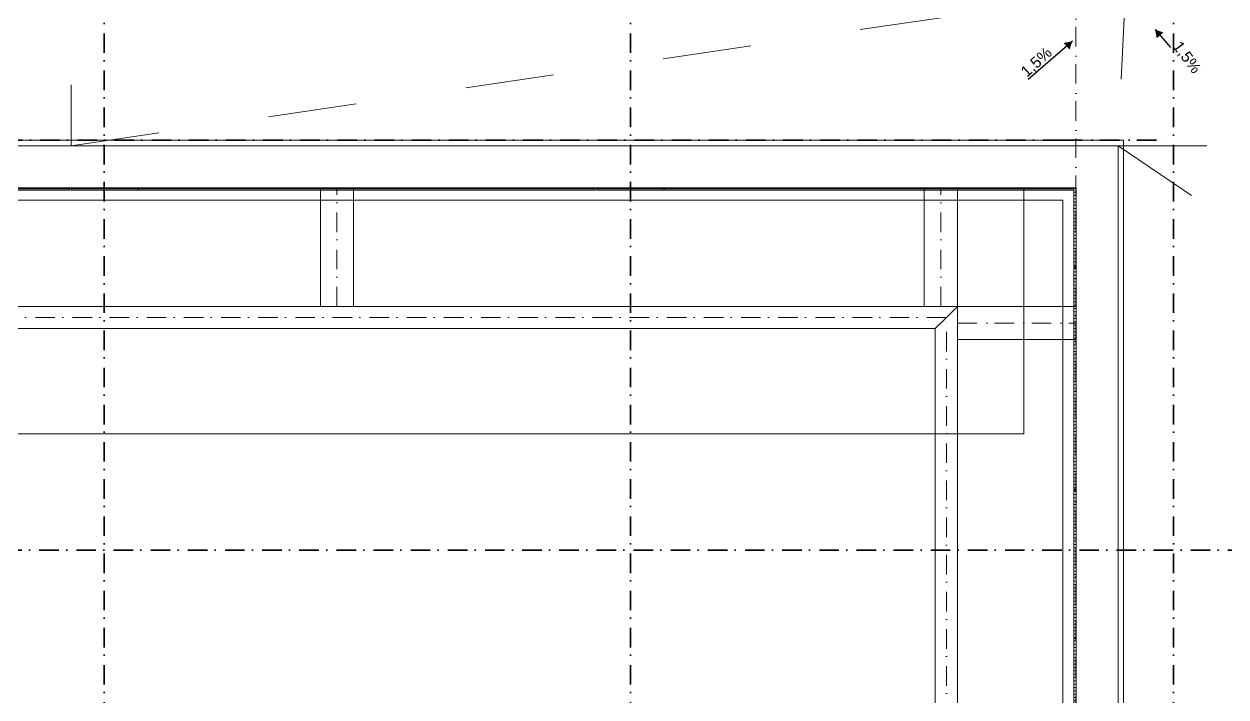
# Model space of a CAD drawing. Header units: millimetres. Extents: x 1322820 to 1391563, y 1051909 to 1098256.
# Drawn here: x 1346054 to 1356902, y 1071447 to 1077518 of the extents above; entities that cross this region are included whole.
import ezdxf
from ezdxf.enums import TextEntityAlignment as Align

# ---------------------------------------------------------------- set-up
doc = ezdxf.new("R2010")
doc.units = ezdxf.units.MM
doc.header["$MEASUREMENT"] = 0
doc.set_wipeout_variables(frame=1)
for name, pattern in [('AStair_dashed', [1800, 800, -1000]), ('Dot & Dashed', [335.138881, 176.388884, -88.194442, 0, -70.555556]), ('Wipeout_Contour', [1000, 0, -1000])]:
    doc.linetypes.add(name, pattern=pattern)
doc.layers.get('0').update_dxf_attribs({"true_color": 0x787878})
for name, color, linetype, lineweight, true_color in [('0_Pen_No__2', 7, 'Continuous', 13, 0x787878), ('0_Pen_No__21', 7, 'Continuous', 20, 0x787878), ('arhitectura - adnotatii_Pen_No__1', 7, 'Continuous', 13, 0x787878), ('arhitectura - decoratii fatada_Pen_No__21', 7, 'Continuous', 20, 0x787878), ('arhitectura - desen 2D_Pen_No__2', 7, 'Continuous', 13, 0x787878), ('New_arhitectura - axe_Pen_No__201', 7, 'Continuous', 35, 0x787878), ('New_arhitectura - copertina_Pen_No__1', 7, 'Continuous', 13, 0x787878), ('New_arhitectura - desen 2D_Pen_No__2', 7, 'Continuous', 13, 0x787878), ('New_arhitectura - sort tabla_Pen_No__21', 7, 'Continuous', 20, 0x787878), ('New_rezistenta - atic_Pen_No__1', 7, 'Continuous', 13, 0x787878)]:
    doc.layers.add(name, color=color, linetype=linetype, lineweight=lineweight, true_color=true_color)
for name, color, linetype, true_color in [('arhitectura - decoratii fatada', 7, 'Continuous', 0x787878), ('New_arhitectura - axe', 7, 'Continuous', 0x787878), ('New_arhitectura - sort tabla', 7, 'Continuous', 0x787878), ('New_rezistenta - atic', 7, 'Continuous', 0x787878)]:
    doc.layers.add(name, color=color, linetype=linetype, true_color=true_color)
doc.styles.add('GENERATED_STYLE_1', font='arialbd.ttf')
doc.styles.add('GENERATED_STYLE_2', font='arial.ttf')
doc.dimstyles.new('GENERATED_STYLE__2', dxfattribs={"dimtxt": 0.18, "dimasz": 76, "dimexe": 0.18, "dimexo": 0.0625, "dimgap": 0.09, "dimtad": 0, "dimtih": 1, "dimtoh": 1, "dimdec": 4, "dimzin": 0, "dimdsep": 46, "dimcen": 0.09, "dimadec": 0, "dimazin": 0, "dimtfac": 1, "dimtdec": 4, "dimtmove": 0, "dimatfit": 3, "dimldrblk": 'ARROWHEAD_16', "dimfxl": 1, "dimtolj": 1, "dimtzin": 0, "dimarcsym": 0})
pattern_1 = [(0, (1356235.236, 1078942.57), (0, 30), [])]

# ---------------------------------------------------------------- blocks, each defined once
blk = doc.blocks.new('HEA Beam 23')
at = {"layer": 'New_arhitectura - copertina_Pen_No__1', "color": 7, "linetype": 'Continuous', "lineweight": 13}
for p, q in [((600, 150), (0, 150)), ((0, 150), (0, 0)), ((1200, 150), (600, 150)), ((1200, 0), (1200, 150)), ((0, 0), (0, -150)), ((1200, -150), (1200, 0)), ((0, -150), (600, -150)), ((600, -150), (1200, -150))]:
    blk.add_line(p, q, dxfattribs=at)
at = {"layer": 'New_arhitectura - copertina_Pen_No__1', "color": 7, "linetype": 'Dot & Dashed', "lineweight": 13}
blk.add_line((0, 0), (1200, 0), dxfattribs=at)
blk = doc.blocks.new('Slab_1_1', base_point=(1346479, 1090721))
at = {"layer": 'New_arhitectura - sort tabla_Pen_No__21', "color": 7, "linetype": 'Continuous', "lineweight": 20, "flags": 128}
blk.add_lwpolyline([(1346479, 1090721), (1326679, 1090721), (1326679, 1075929), (1355429, 1075929), (1355429, 1056171), (1372849, 1056171), (1372849, 1096121), (1355279, 1096121), (1355279, 1089269), (1355829, 1089269), (1355829, 1095571), (1372229, 1095571), (1372229, 1056721), (1355979, 1056721), (1355979, 1076471), (1327229, 1076471), (1327229, 1090171), (1346479, 1090171)], close=True, dxfattribs=at)
blk = doc.blocks.new('Wall_21_1', base_point=(1327179, 1076421))
at = {"color": 254, "linetype": 'Wipeout_Contour', "lineweight": 0, "ltscale": 5192210.640233043}
blk.add_wipeout([(1355549, 1076041), (1355579, 1076041), (1355579, 1076071)], dxfattribs=at).dxf.layer = 'New_rezistenta - atic'
at = {"color": 254, "linetype": 'Wipeout_Contour', "lineweight": 0, "ltscale": 5192490.261225379}
blk.add_wipeout([(1355579, 1076071), (1355679, 1076071), (1355679, 1076171)], dxfattribs=at).dxf.layer = 'New_rezistenta - atic'
at = {"color": 254, "linetype": 'Wipeout_Contour', "lineweight": 0, "ltscale": 5193239.983968921}
blk.add_wipeout([(1355679, 1076171), (1355929, 1076171), (1355929, 1076421)], dxfattribs=at).dxf.layer = 'New_rezistenta - atic'
at = {"color": 254, "linetype": 'Wipeout_Contour', "lineweight": 0, "ltscale": 5192207.200298837}
blk.add_wipeout([(1355549, 1076041), (1355579, 1076071), (1355549, 1076071)], dxfattribs=at).dxf.layer = 'New_rezistenta - atic'
at = {"color": 254, "linetype": 'Wipeout_Contour', "lineweight": 0, "ltscale": 6878096.311736722}
blk.add_wipeout([(1326829, 1076041), (1355549, 1076041), (1355549, 1076071), (1326829, 1076071)], dxfattribs=at).dxf.layer = 'New_rezistenta - atic'
at = {"color": 254, "linetype": 'Wipeout_Contour', "lineweight": 0, "ltscale": 5192475.51738591}
blk.add_wipeout([(1355579, 1076071), (1355679, 1076171), (1355579, 1076171)], dxfattribs=at).dxf.layer = 'New_rezistenta - atic'
at = {"color": 254, "linetype": 'Wipeout_Contour', "lineweight": 0, "ltscale": 5193201.022662386}
blk.add_wipeout([(1355679, 1076171), (1355929, 1076421), (1355679, 1076421)], dxfattribs=at).dxf.layer = 'New_rezistenta - atic'
at = {"color": 254, "linetype": 'Wipeout_Contour', "lineweight": 0, "ltscale": 6878461.355997408}
blk.add_wipeout([(1326929, 1076071), (1355579, 1076071), (1355579, 1076171), (1326929, 1076171)], dxfattribs=at).dxf.layer = 'New_rezistenta - atic'
at = {"layer": 'New_rezistenta - atic_Pen_No__1', "color": 7, "linetype": 'Continuous', "lineweight": 13, "flags": 128}
for points in [[(1355929, 1076421), (1355929, 1076171)], [(1326829, 1076041), (1355549, 1076041)]]:
    blk.add_lwpolyline(points, dxfattribs=at)
at = {"color": 254, "linetype": 'Wipeout_Contour', "lineweight": 0, "ltscale": 6879444.428769613}
blk.add_wipeout([(1327179, 1076171), (1355679, 1076171), (1355679, 1076421), (1327179, 1076421)], dxfattribs=at).dxf.layer = 'New_rezistenta - atic'
at = {"layer": 'New_rezistenta - atic_Pen_No__1', "color": 7, "linetype": 'Continuous', "lineweight": 13, "flags": 128}
blk.add_lwpolyline([(1355929, 1076421), (1327179, 1076421)], dxfattribs=at)
blk = doc.blocks.new('Wall_22_1', base_point=(1355929, 1076421))
at = {"color": 254, "linetype": 'Wipeout_Contour', "lineweight": 0, "ltscale": 6898525.840029548}
blk.add_wipeout([(1355549, 1056321), (1355579, 1056321), (1355579, 1076041), (1355549, 1076041)], dxfattribs=at).dxf.layer = 'New_rezistenta - atic'
at = {"color": 254, "linetype": 'Wipeout_Contour', "lineweight": 0, "ltscale": 6898890.44123323}
blk.add_wipeout([(1355579, 1076071), (1355579, 1056421), (1355679, 1056421), (1355679, 1076071)], dxfattribs=at).dxf.layer = 'New_rezistenta - atic'
at = {"layer": 'New_rezistenta - atic_Pen_No__1', "color": 7, "linetype": 'Continuous', "lineweight": 13, "flags": 128}
blk.add_lwpolyline([(1355549, 1076041), (1355549, 1056291)], dxfattribs=at)
at = {"color": 254, "linetype": 'Wipeout_Contour', "lineweight": 0, "ltscale": 6899872.342146633}
blk.add_wipeout([(1355679, 1076171), (1355679, 1056671), (1355929, 1056671), (1355929, 1076171)], dxfattribs=at).dxf.layer = 'New_rezistenta - atic'
at = {"layer": 'New_rezistenta - atic_Pen_No__1', "color": 7, "linetype": 'Continuous', "lineweight": 13, "flags": 128}
blk.add_lwpolyline([(1355929, 1056671), (1355929, 1076171)], dxfattribs=at)
blk = doc.blocks.new('Wall_66_1', base_point=(1355529, 1075331))
at = {"layer": 'arhitectura - decoratii fatada', "linetype": 'Continuous', "lineweight": 0, "true_color": 0x000000}
h = blk.add_hatch(dxfattribs=at)
h.set_pattern_fill('PLYWOOD_0001', color=18, style=0, pattern_type=2)
h.set_pattern_definition(pattern_1)
h.paths.add_polyline_path([(1355549, 1075331), (1355549, 1076041), (1355529, 1076041), (1355529, 1075331)])
at = {"layer": 'arhitectura - decoratii fatada_Pen_No__21', "color": 7, "linetype": 'Continuous', "lineweight": 20, "flags": 128}
for points in [[(1355549, 1076041), (1355529, 1076041)], [(1355529, 1076021), (1355529, 1075331)], [(1355549, 1075331), (1355549, 1076041)], [(1355529, 1075331), (1355549, 1075331)]]:
    blk.add_lwpolyline(points, dxfattribs=at)
blk = doc.blocks.new('Wall_67_1', base_point=(1355529, 1073321))
at = {"layer": 'arhitectura - decoratii fatada', "linetype": 'Continuous', "lineweight": 0, "true_color": 0x000000}
h = blk.add_hatch(dxfattribs=at)
h.set_pattern_fill('PLYWOOD_0001', color=18, style=0, pattern_type=2)
h.set_pattern_definition(pattern_1)
h.paths.add_polyline_path([(1355549, 1073321), (1355549, 1075321), (1355529, 1075321), (1355529, 1073321)])
at = {"layer": 'arhitectura - decoratii fatada_Pen_No__21', "color": 7, "linetype": 'Continuous', "lineweight": 20, "flags": 128}
for points in [[(1355549, 1075321), (1355529, 1075321)], [(1355529, 1075321), (1355529, 1073321)], [(1355549, 1073321), (1355549, 1075321)], [(1355529, 1073321), (1355549, 1073321)]]:
    blk.add_lwpolyline(points, dxfattribs=at)
blk = doc.blocks.new('Wall_68_1', base_point=(1355529, 1071983))
at = {"layer": 'arhitectura - decoratii fatada', "linetype": 'Continuous', "lineweight": 0, "true_color": 0x000000}
h = blk.add_hatch(dxfattribs=at)
h.set_pattern_fill('PLYWOOD_0001', color=18, style=0, pattern_type=2)
h.set_pattern_definition(pattern_1)
h.paths.add_polyline_path([(1355549, 1071983), (1355549, 1073311), (1355529, 1073311), (1355529, 1071983)])
at = {"layer": 'arhitectura - decoratii fatada_Pen_No__21', "color": 7, "linetype": 'Continuous', "lineweight": 20, "flags": 128}
for points in [[(1355549, 1073311), (1355529, 1073311)], [(1355529, 1073311), (1355529, 1071983)], [(1355549, 1071983), (1355549, 1073311)], [(1355529, 1071983), (1355549, 1071983)]]:
    blk.add_lwpolyline(points, dxfattribs=at)
blk = doc.blocks.new('Wall_69_1', base_point=(1355529, 1069973))
at = {"layer": 'arhitectura - decoratii fatada', "linetype": 'Continuous', "lineweight": 0, "true_color": 0x000000}
h = blk.add_hatch(dxfattribs=at)
h.set_pattern_fill('PLYWOOD_0001', color=18, style=0, pattern_type=2)
h.set_pattern_definition(pattern_1)
h.paths.add_polyline_path([(1355549, 1069973), (1355549, 1071973), (1355529, 1071973), (1355529, 1069973)])
at = {"layer": 'arhitectura - decoratii fatada_Pen_No__21', "color": 7, "linetype": 'Continuous', "lineweight": 20, "flags": 128}
for points in [[(1355549, 1071973), (1355529, 1071973)], [(1355529, 1071973), (1355529, 1069973)], [(1355549, 1069973), (1355549, 1071973)], [(1355529, 1069973), (1355549, 1069973)]]:
    blk.add_lwpolyline(points, dxfattribs=at)
blk = doc.blocks.new('Wall_88_1', base_point=(1351219, 1076021))
at = {"layer": 'arhitectura - decoratii fatada', "linetype": 'Continuous', "lineweight": 0, "true_color": 0x000000}
h = blk.add_hatch(dxfattribs=at)
h.set_pattern_fill('PLYWOOD_0001', color=18, style=0, pattern_type=2)
h.set_pattern_definition(pattern_1)
h.paths.add_polyline_path([(1351219, 1076041), (1347089, 1076041), (1347089, 1076021), (1351219, 1076021)])
at = {"layer": 'arhitectura - decoratii fatada_Pen_No__21', "color": 7, "linetype": 'Continuous', "lineweight": 20, "flags": 128}
for points in [[(1351219, 1076041), (1347089, 1076041)], [(1347089, 1076041), (1347089, 1076021)], [(1347089, 1076021), (1351219, 1076021)], [(1351219, 1076021), (1351219, 1076041)]]:
    blk.add_lwpolyline(points, dxfattribs=at)
blk = doc.blocks.new('Wall_89_1', base_point=(1355529, 1076021))
at = {"layer": 'arhitectura - decoratii fatada', "linetype": 'Continuous', "lineweight": 0, "true_color": 0x000000}
h = blk.add_hatch(dxfattribs=at)
h.set_pattern_fill('PLYWOOD_0001', color=18, style=0, pattern_type=2)
h.set_pattern_definition(pattern_1)
h.paths.add_polyline_path([(1355529, 1076041), (1351839, 1076041), (1351839, 1076021), (1355529, 1076021)])
at = {"layer": 'arhitectura - decoratii fatada_Pen_No__21', "color": 7, "linetype": 'Continuous', "lineweight": 20, "flags": 128}
for points in [[(1355529, 1076041), (1351839, 1076041)], [(1351839, 1076041), (1351839, 1076021)], [(1351839, 1076021), (1355529, 1076021)]]:
    blk.add_lwpolyline(points, dxfattribs=at)
blk = doc.blocks.new('Wall_92_1', base_point=(1346469, 1076021))
at = {"layer": 'arhitectura - decoratii fatada', "linetype": 'Continuous', "lineweight": 0, "true_color": 0x000000}
h = blk.add_hatch(dxfattribs=at)
h.set_pattern_fill('PLYWOOD_0001', color=18, style=0, pattern_type=2)
h.set_pattern_definition(pattern_1)
h.paths.add_polyline_path([(1346469, 1076041), (1341489, 1076041), (1341489, 1076021), (1346469, 1076021)])
at = {"layer": 'arhitectura - decoratii fatada_Pen_No__21', "color": 7, "linetype": 'Continuous', "lineweight": 20, "flags": 128}
for points in [[(1346469, 1076041), (1341489, 1076041)], [(1341489, 1076041), (1341489, 1076021)], [(1341489, 1076021), (1346469, 1076021)], [(1346469, 1076021), (1346469, 1076041)]]:
    blk.add_lwpolyline(points, dxfattribs=at)
blk = doc.blocks.new('Wall_93_1', base_point=(1347079, 1076021))
at = {"layer": 'arhitectura - decoratii fatada', "linetype": 'Continuous', "lineweight": 0, "true_color": 0x000000}
h = blk.add_hatch(dxfattribs=at)
h.set_pattern_fill('PLYWOOD_0001', color=18, style=0, pattern_type=2)
h.set_pattern_definition(pattern_1)
h.paths.add_polyline_path([(1347079, 1076041), (1346479, 1076041), (1346479, 1076021), (1347079, 1076021)])
at = {"layer": 'arhitectura - decoratii fatada_Pen_No__21', "color": 7, "linetype": 'Continuous', "lineweight": 20, "flags": 128}
for points in [[(1347079, 1076041), (1346479, 1076041)], [(1346479, 1076041), (1346479, 1076021)], [(1346479, 1076021), (1347079, 1076021)], [(1347079, 1076021), (1347079, 1076041)]]:
    blk.add_lwpolyline(points, dxfattribs=at)
blk = doc.blocks.new('Wall_94_1', base_point=(1351829, 1076021))
at = {"layer": 'arhitectura - decoratii fatada', "linetype": 'Continuous', "lineweight": 0, "true_color": 0x000000}
h = blk.add_hatch(dxfattribs=at)
h.set_pattern_fill('PLYWOOD_0001', color=18, style=0, pattern_type=2)
h.set_pattern_definition(pattern_1)
h.paths.add_polyline_path([(1351829, 1076041), (1351229, 1076041), (1351229, 1076021), (1351829, 1076021)])
at = {"layer": 'arhitectura - decoratii fatada_Pen_No__21', "color": 7, "linetype": 'Continuous', "lineweight": 20, "flags": 128}
for points in [[(1351829, 1076041), (1351229, 1076041)], [(1351229, 1076041), (1351229, 1076021)], [(1351229, 1076021), (1351829, 1076021)], [(1351829, 1076021), (1351829, 1076041)]]:
    blk.add_lwpolyline(points, dxfattribs=at)
blk = doc.blocks.new('UAP Beam 23_4')
at = {"layer": 'New_arhitectura - copertina_Pen_No__1', "color": 7, "linetype": 'Continuous', "lineweight": 13}
for p, q in [((0, 0), (-100, -100)), ((100, 100), (0, 0)), ((14375, 100), (100, 100)), ((-100, -100), (14375, -100))]:
    blk.add_line(p, q, dxfattribs=at)
at = {"layer": 'New_arhitectura - copertina_Pen_No__1', "color": 7, "linetype": 'Dot & Dashed', "lineweight": 13}
blk.add_line((0, 0), (28750, 0), dxfattribs=at)
blk = doc.blocks.new('UAP Beam 23_5')
at = {"layer": 'New_arhitectura - copertina_Pen_No__1', "color": 7, "linetype": 'Dot & Dashed', "lineweight": 13}
blk.add_line((0, 0), (19750, 0), dxfattribs=at)
at = {"layer": 'New_arhitectura - copertina_Pen_No__1', "color": 7, "linetype": 'Continuous', "lineweight": 13}
for p, q in [((19650, 100), (9875, 100)), ((19750, 0), (19650, 100)), ((19850, -100), (19750, 0)), ((9875, -100), (19850, -100))]:
    blk.add_line(p, q, dxfattribs=at)
blk = doc.blocks.new('Cutting Plane_10_1', base_point=(1355547, 1081914))
at = {"layer": '0_Pen_No__21', "color": 7, "linetype": 'Dot & Dashed', "lineweight": 20}
blk.add_line((1355547, 1081851), (1355547, 1061786), dxfattribs=at)
blk = doc.blocks.new('ARROWHEAD_16')
at = {"linetype": 'Continuous', "lineweight": 0}
blk.add_hatch(color=0, dxfattribs=at).paths.add_polyline_path([(-0.9093, 0.525), (0, 0), (-0.9093, -0.525)])
at = {"color": 0, "linetype": 'Continuous', "lineweight": 0}
blk.add_line((0, 0), (-1, 0), dxfattribs=at)
blk = doc.blocks.new('Standard grid marker')
at = {"layer": 'New_arhitectura - axe_Pen_No__201', "linetype": 'Dot & Dashed', "lineweight": 35}
blk.add_line((1000, 0), (43350, 0), dxfattribs=at)
at = {"layer": 'New_arhitectura - axe_Pen_No__201', "lineweight": 35, "style": 'GENERATED_STYLE_1'}
for tag, p in [('AC_MarkerText_1_0', (-106, 7)), ('AC_MarkerText_1_1', (44456, 7))]:
    blk.add_attdef(tag, text='', height=125, rotation=270, dxfattribs=at).set_placement(p, align=Align.MIDDLE_CENTER)
blk = doc.blocks.new('Standard grid marker_7')
at = {"layer": 'New_arhitectura - axe_Pen_No__201', "linetype": 'Dot & Dashed', "lineweight": 35}
for q in [(0, 0), (32397, 0)]:
    blk.add_line((1000, 0), q, dxfattribs=at)
at = {"layer": 'New_arhitectura - axe_Pen_No__201', "lineweight": 35, "style": 'GENERATED_STYLE_1'}
blk.add_attdef('AC_MarkerText_1', text='', height=125, rotation=180, dxfattribs=at).set_placement((33503, 7), align=Align.MIDDLE_CENTER)
blk = doc.blocks.new('Standard grid marker_10')
at = {"layer": 'New_arhitectura - axe_Pen_No__201', "linetype": 'Dot & Dashed', "lineweight": 35}
blk.add_line((1000, 0), (51497, 0), dxfattribs=at)
at = {"layer": 'New_arhitectura - axe_Pen_No__201', "lineweight": 35, "style": 'GENERATED_STYLE_1'}
for tag, p in [('AC_MarkerText_1_0', (-106, 6)), ('AC_MarkerText_1_1', (52603, 6))]:
    blk.add_attdef(tag, text='', height=125, rotation=180, dxfattribs=at).set_placement(p, align=Align.MIDDLE_CENTER)
blk = doc.blocks.new('terasa')
at = {"layer": 'New_arhitectura - desen 2D_Pen_No__2', "linetype": 'AStair_dashed', "lineweight": 13}
for p, q in [((1346478.502, 1078770.6), (1346478.502, 1076420.6)), ((1355995.913, 1077819.325), (1355928.539, 1076420.6)), ((1355928.539, 1076420.6), (1357028.539, 1075677.127))]:
    blk.add_line(p, q, dxfattribs=at)
at = {"layer": 'New_arhitectura - axe', "linetype": 'Continuous', "lineweight": 13, "zscale": 1000, "rotation": 90}
blk.add_blockref('Standard grid marker', (1356428.539, 1052120.65), dxfattribs=at)
at = {"layer": 'New_arhitectura - copertina_Pen_No__1', "linetype": 'Continuous', "lineweight": 13, "xscale": -1, "zscale": 1000}
for p, rotation in [((1348878.532, 1074970.6), 270), ((1354328.539, 1074970.6), 270), ((1354478.539, 1074820.6), 180)]:
    blk.add_blockref('HEA Beam 23', p, dxfattribs=dict(at, rotation=rotation))
at = {"layer": 'New_arhitectura - copertina_Pen_No__1', "linetype": 'Continuous', "lineweight": 13, "zscale": 1000}
for name, p, rotation in [('UAP Beam 23_4', (1354378.539, 1074870.6), 180), ('UAP Beam 23_5', (1354378.539, 1055120.631), 90)]:
    blk.add_blockref(name, p, dxfattribs=dict(at, rotation=rotation))
at = {"layer": 'New_arhitectura - sort tabla', "linetype": 'Continuous', "lineweight": 20}
blk.add_blockref('Slab_1_1', (1346478.502, 1090720.6), dxfattribs=at)
at = {"layer": 'arhitectura - adnotatii_Pen_No__1', "linetype": 'Continuous', "lineweight": 13, "char_height": 100, "attachment_point": 7, "style": 'GENERATED_STYLE_2'}
for insert, rotation in [((1355118.074, 1077018.62), 42.4732467), ((1356402.099, 1077305.659), 306.7225979)]:
    blk.add_mtext('\\A1;1,5%', dxfattribs=dict(at, insert=insert, rotation=rotation))
at = {"layer": 'arhitectura - adnotatii_Pen_No__1', "linetype": 'Continuous', "lineweight": 13, "annotation_type": 0, "has_hookline": 1, "text_width": 294.611}
for points, hookline_direction, horizontal_direction in [([(1356262.363, 1077468.077), (1356402.045, 1077305.731)], 0, (0.597941, -0.80154, 0)), ([(1355515.745, 1077362.494), (1355118.141, 1077018.681)], 1, (0.737593, 0.675246, 0))]:
    blk.add_leader(points, dimstyle='GENERATED_STYLE__2', dxfattribs=dict(at, hookline_direction=hookline_direction, horizontal_direction=horizontal_direction))
at = {"layer": 'New_rezistenta - atic', "lineweight": 20}
blk.add_blockref('Wall_21_1', (1327178.502, 1076420.6), dxfattribs=at)
at = {"layer": '0_Pen_No__2', "linetype": 'Continuous', "lineweight": 13}
blk.add_lwpolyline([(1326678.502, 1075928.745), (1326678.502, 1073820.699), (1355078.539, 1073820.699), (1355078.539, 1076040.6)], dxfattribs=at)
at = {"layer": 'arhitectura - desen 2D_Pen_No__2', "linetype": 'AStair_dashed', "lineweight": 13}
for p, q in [((1346478.502, 1076420.6), (1355995.913, 1077819.325)), ((1355928.539, 1076420.6), (1357078.539, 1076420.6))]:
    blk.add_line(p, q, dxfattribs=at)
at = {"layer": 'arhitectura - decoratii fatada', "lineweight": 20}
for name, p in [('Wall_92_1', (1346468.506, 1076020.6)), ('Wall_93_1', (1347078.506, 1076020.6)), ('Wall_88_1', (1351218.502, 1076020.6)), ('Wall_94_1', (1351828.502, 1076020.6))]:
    blk.add_blockref(name, p, dxfattribs=at)
at = {"layer": 'New_arhitectura - axe', "linetype": 'Continuous', "lineweight": 13, "zscale": 1000}
for name, p, rotation in [('Standard grid marker', (1346778.502, 1052120.65), 90), ('Standard grid marker', (1351528.502, 1052120.65), 90), ('Standard grid marker_7', (1356428.539, 1076470.699), 180)]:
    blk.add_blockref(name, p, dxfattribs=dict(at, rotation=rotation))
at = {"layer": 'New_rezistenta - atic', "lineweight": 20}
blk.add_blockref('Wall_22_1', (1355928.539, 1076420.6), dxfattribs=at)
at = {"lineweight": 20}
blk.add_blockref('Cutting Plane_10_1', (1355546.705, 1081913.834), dxfattribs=at)
at = {"layer": 'arhitectura - decoratii fatada', "lineweight": 20}
for name, p in [('Wall_89_1', (1355528.539, 1076020.6)), ('Wall_66_1', (1355528.539, 1075330.65)), ('Wall_67_1', (1355528.539, 1073320.65)), ('Wall_68_1', (1355528.539, 1071983.268)), ('Wall_69_1', (1355528.539, 1069973.268))]:
    blk.add_blockref(name, p, dxfattribs=at)
at = {"layer": 'New_arhitectura - axe', "linetype": 'Continuous', "lineweight": 13, "zscale": 1000, "rotation": 180}
blk.add_blockref('Standard grid marker_10', (1375528.539, 1072770.65), dxfattribs=at)

msp = doc.modelspace()

# ---------------------------------------------------------------- block references
msp.add_blockref('terasa', (0, 0))

doc.saveas('drawing.dxf')
